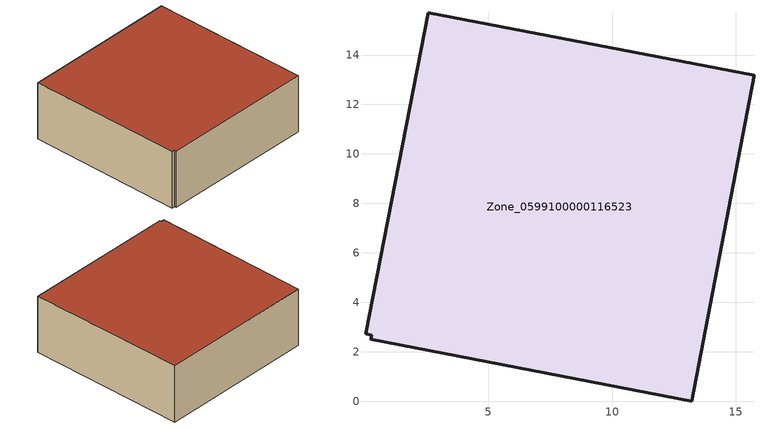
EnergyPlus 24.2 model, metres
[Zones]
Zone_0599100000116523
 floor ground (C_G): 0.26,2.5 0.29,2.68 0.04,2.73 2.58,15.71 15.74,13.18 13.22,0 z0
 wall outside (C_F): 13.22,0 15.74,13.18 2.58,15.71 0.04,2.73 0.29,2.68 0.26,2.5 13.22,0 z0:4.96
 roof outside (C_R): 0.29,2.68 0.26,2.5 13.22,0 15.74,13.18 2.58,15.71 0.04,2.73 z4.96
[BUILDING]
Pand.0599100000116523: North Axis=0; Terrain=City; Loads Convergence Tolerance Value=0.04; Temperature Convergence Tolerance Value=0.4; Solar Distribution=FullExterior; Maximum Number of Warmup Days=25; Minimum Number of Warmup Days=1
[Site:Location]
Rotterdam.The.Hague.AP_ZH_NLD Design_Conditions: Latitude=51.96; Longitude=4.45; Time Zone=1; Elevation=-4.5
[SITE:GROUNDTEMPERATURE:BUILDINGSURFACE]
18, 18, 18, 18, 18, 18, 18, 18, 18, 18, 18, 18
[MATERIAL] Thermal Absorptance=0.9; Solar Absorptance=0.7; Visible Absorptance=0.7
Name | Roughness | Thickness | Conductivity | Density | Specific Heat
G.D.1965-1974 | MediumSmooth | 0.15 | 0.882353 | 540 | 1210
F.D.1965-1974 | Rough | 0.3 | 0.697674 | 1920 | 840
R.D.1965-1974 | MediumRough | 0.2 | 0.232558 | 1500 | 1000
[CONSTRUCTION]
C_G: G.D.1965-1974
C_F: F.D.1965-1974
C_R: R.D.1965-1974
[ZONE]
Zone_0599100000116523: Type=1; Multiplier=1; Ceiling Height=Autocalculate; Volume=Autocalculate; Floor Area=autocalculate; Part of Total Floor Area=Yes
[ZONEINFILTRATION:DESIGNFLOWRATE]
Infil_Zone_0599100000116523: Zone or ZoneList or Space or SpaceList=Zone_0599100000116523; Schedule=AlwaysOn; Design Flow Rate Calculation Method=Flow/Area; Flow Rate per Floor Area=0.0042; Constant Term Coefficient=1; Temperature Term Coefficient=0; Velocity Term Coefficient=0; Velocity Squared Term Coefficient=0
[HVACTEMPLATE:ZONE:IDEALLOADSAIRSYSTEM]
Zone_0599100000116523: Maximum Heating Supply Air Temperature=50; Minimum Cooling Supply Air Temperature=13; Maximum Heating Supply Air Humidity Ratio=0.0156; Minimum Cooling Supply Air Humidity Ratio=0.0077; Heating Limit=NoLimit; Cooling Limit=NoLimit; Dehumidification Control Type=ConstantSensibleHeatRatio; Cooling Sensible Heat Ratio=0.7; Dehumidification Setpoint=60; Humidification Control Type=None; Humidification Setpoint=30; Outdoor Air Method=None; Outdoor Air Flow Rate per Person=0.00944; Outdoor Air Flow Rate per Zone Floor Area=0; Outdoor Air Flow Rate per Zone=0; Demand Controlled Ventilation Type=None; Outdoor Air Economizer Type=NoEconomizer; Heat Recovery Type=None; Sensible Heat Recovery Effectiveness=0.7; Latent Heat Recovery Effectiveness=0.65
[ZONECONTROL:THERMOSTAT]
ThermostatControl_Zone_0599100000116523: Zone or ZoneList=Zone_0599100000116523; Control Type Schedule=DualSetpointControlType; Control 1=Thermostat_Zone_0599100000116523; Temperature Difference Between Cutout And Setpoint=0
[THERMOSTATSETPOINT:DUALSETPOINT]
Thermostat_Zone_0599100000116523: Heating Setpoint Temperature Schedule=HeatingSetpoint_Zone_0599100000116523; Cooling Setpoint Temperature Schedule=CoolingSetpoint_Zone_0599100000116523
[SCHEDULE:COMPACT]
HeatingSetpoint_Zone_0599100000116523: Through: 12/31, For: AllDays, Until: 24:00, 21
CoolingSetpoint_Zone_0599100000116523: Through: 12/31, For: AllDays, Until: 24:00, 24
DualSetpointControlType: Through: 12/31, For: AllDays, Until: 24:00, 4
AlwaysOn: Through: 12/31, For: AllDays, Until: 24:00, 1
